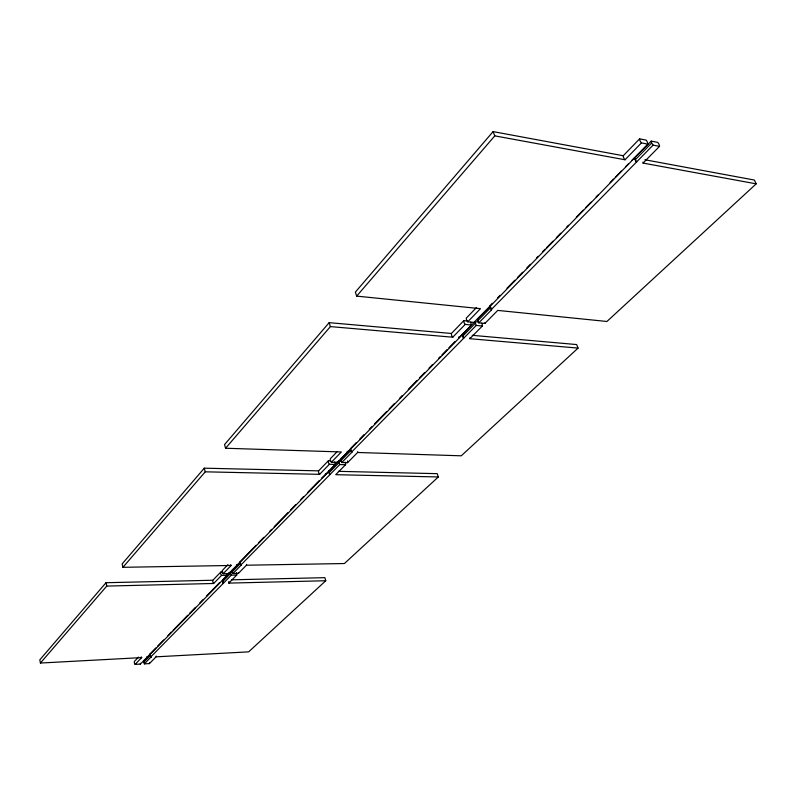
<?xml version="1.0" encoding="UTF-8"?>
<svg xmlns="http://www.w3.org/2000/svg" width="796" height="796" viewBox="0 0 796 796"><rect width="100%" height="100%" fill="white"/><g stroke="black" fill="none" stroke-linecap="round" stroke-linejoin="round"><path stroke-width="1.19" d="M478.535 322.032L474.874 321.684L476.247 325.435L482.366 326.002A4.537 2.816 44.4 0 0 481.67 323.206M336.957 451.879L330.31 458.755A4.04 2.876 44.2 0 0 331.375 462.247L337.205 462.406L347.673 452.168L459.392 337.793L471.391 324.987L470.705 322.161M474.874 321.684L462.406 334.449L463.75 338.171L476.247 325.435M458.914 337.753L458.944 336.887M347.215 452.148L347.295 451.312M341.036 461.143L338.728 461.083L339.793 464.556L345.564 464.715A4.02 2.856 44.5 0 0 345.086 462.088M227.895 564.692L222.293 570.483A3.632 2.846 44.1 0 0 223.129 573.737L228.611 573.627L237.089 565.369L325.872 474.476L335.225 464.436L334.748 461.799M337.205 462.406L337.275 461.58M338.728 461.083L328.937 471.113L329.982 474.565L339.793 464.556M325.425 474.466L325.514 473.64M236.661 565.379L236.77 564.583M228.611 573.627L228.721 572.841M232.641 571.896L230.472 571.936L231.318 575.17L236.74 575.05A3.612 2.816 44.5 0 0 236.402 572.603M138.544 657.108L134.434 661.357A3.293 2.766 44.1 0 0 135.121 664.391L140.265 664.103L147.28 657.307L219.537 583.329L227.009 575.259L227.009 573.627M230.472 571.936L222.572 580.025L223.397 583.239L231.318 575.17M146.882 657.327L147.011 656.581M140.265 664.103L140.394 663.357M222.89 572.085L220.701 572.125L212.85 580.244L106.007 582.712L39.8 659.864L40.427 663.038L141.708 657.605A3.313 2.776 44.1 0 1 141.24 656.879M330.668 460.854L328.34 460.794L318.599 470.864L204.283 468.177L122.146 563.896L122.932 567.309L231.158 565.468A3.662 2.846 44.1 0 1 230.631 564.692M467.541 320.997L463.839 320.639L451.422 333.474L329.156 322.659L224.552 444.556L225.557 448.248L341.365 451.959L331.375 462.247M623.258 155.747L639.606 138.832L646.123 140.106L646.939 141.151L647.954 144.156L641.437 142.892L625.039 159.777A5.174 2.677 44.2 0 1 623.258 155.747L493.092 131.609L355.354 292.122L356.678 296.112L480.486 308.669L467.73 321.813A4.567 2.836 44.2 0 1 466.356 318.042L476.535 307.505M40.427 663.038L106.754 586.085L213.676 583.478L221.547 575.379L227.009 575.259M122.932 567.309L205.239 471.819L319.634 474.336L329.405 464.287L335.225 464.436M225.557 448.248L330.4 326.599L452.765 337.215L465.202 324.41L471.391 324.987M356.678 296.112L494.794 135.867L625.039 159.777M135.121 664.391L141.708 657.605M223.129 573.737L231.158 565.468M149.857 654.093L150.951 657.108L149.857 654.093L155.877 647.924M157.598 646.153L163.628 639.984M167.926 635.576L171.369 632.054M173.09 630.293L187.727 615.298M189.448 613.537L195.468 607.368M199.776 602.96L203.219 599.428M206.661 595.905L219.567 582.682M256.083 545.28L239.705 562.056L240.989 565.299L240.123 562.046L232.064 570.304L232.392 572.762L232.91 573.538L238.342 573.428L246.442 565.21A3.642 2.826 44.5 0 0 246.551 564.424M258.67 542.623L263.844 537.33M269.874 531.151L271.595 529.38M274.182 526.733L287.973 512.604M290.56 509.957L295.734 504.654M300.908 499.361L303.495 496.704M307.803 492.296L319.007 480.814M321.594 478.167L328.937 471.113M350.658 449.631L351.822 452.297L350.28 448.785L356.339 442.576M359.802 439.034L364.13 434.596M369.324 429.273L371.921 426.616M374.518 423.96L386.637 411.542M389.224 408.885L394.418 403.562M399.612 398.249L402.209 395.582M408.268 389.383L416.925 380.508M419.522 377.851L424.716 372.528M429.044 368.1L432.507 364.558M438.566 358.349L440.297 356.578M442.029 354.797L447.223 349.484M448.954 347.703L455.014 341.504M458.466 337.952L462.406 334.449M492.296 303.306L489.699 305.962L491.59 309.793L478.774 322.858L477.391 319.106L490.177 306.012L491.59 309.793M497.49 297.983L500.097 295.316M507.022 288.222L514.813 280.232M517.42 277.575L522.614 272.252M526.942 267.814L530.405 264.262M536.474 258.053L538.205 256.282M542.534 251.844L545.131 249.178M546.862 247.407L552.931 241.198M556.394 237.646L560.722 233.208M566.782 226.999L568.513 225.228M576.314 217.238L583.239 210.144M585.836 207.487L591.04 202.154M596.234 196.831L597.965 195.06M610.094 182.642L613.557 179.09M615.288 177.319L621.348 171.11M625.676 166.672L628.283 164.006M631.745 160.464L651.237 141.101L657.665 142.365A5.204 2.627 44.4 0 1 659.506 146.384L643.049 163.081L756.2 183.846L754.359 180.045L644.899 159.757M647.954 144.156L487.182 309.345L473.909 322.4L467.73 321.813M149.419 654.919L143.628 660.859L144.315 663.874L149.419 663.585L156.086 656.829A3.303 2.756 44.5 0 0 156.215 656.083M349.892 449.65L340.718 459.053L341.782 462.536L347.553 462.695L357.623 452.486A4.06 2.856 44.5 0 0 357.693 451.65M143.579 662.381L150.205 655.606M222.562 581.637L230.472 573.558M232.064 571.926L240.133 563.677M329.017 472.824L338.817 462.804M340.797 460.785L350.827 450.536M462.605 336.27L475.083 323.514M477.61 320.937L490.406 307.853M659.506 146.384L653.068 145.141L636.631 161.906L635.238 159.807L651.655 143.021L651.237 141.101M150.553 657.128L223.397 583.239M240.561 565.309L329.982 474.565M351.374 452.287L463.75 338.171M491.112 309.743L636.631 161.906M144.315 663.874L150.951 657.108M232.91 573.538L240.989 565.299M341.782 462.536L351.822 452.297M228.8 581.488A3.572 2.816 44.5 0 1 228.8 583.11L236.74 575.05M345.564 464.715L335.723 474.695L438.327 476.953L437.223 473.66L338.38 471.332M472.177 335.315L576.662 344.559L578.065 348.101L469.839 338.698L482.366 326.002M478.774 322.858L484.893 323.435L497.739 310.41L606.94 321.475L756.2 183.846M231.696 579.816L324.877 577.667L325.773 580.742L248.641 651.864L156.086 656.829M438.327 476.953L344.419 563.538L246.442 565.21M578.065 348.101L461.262 455.81L357.623 452.486M228.8 583.11L325.773 580.742M222.572 580.025L222.98 583.249M653.068 145.141L651.655 143.021M634.342 157.797L636.133 161.807M493.092 131.609L494.794 135.867M461.929 334.41L463.282 338.131M635.238 159.807L634.84 157.887M329.156 322.659L330.4 326.599M328.489 471.103L329.534 474.555M204.283 468.177L205.239 471.819M106.007 582.712L106.754 586.085M238.452 572.642A3.612 2.816 44.5 0 1 238.342 573.428M319.634 474.336A4 2.876 44.2 0 1 318.599 470.864M329.405 464.287A4.04 2.876 44.2 0 1 328.34 460.794M641.437 142.892A5.234 2.657 44.2 0 1 639.606 138.832M484.913 322.569A4.547 2.816 44.4 0 1 484.893 323.435M149.549 662.839A3.274 2.746 44.5 0 1 149.419 663.585M642.979 162.185A5.144 2.647 44.4 0 1 643.049 163.081M347.464 460.964A4.03 2.856 44.5 0 1 347.553 462.695M469.859 337.832A4.487 2.816 44.4 0 1 469.839 338.698M465.202 324.41A4.557 2.846 44.2 0 1 463.839 320.639M452.765 337.215A4.507 2.846 44.2 0 1 451.422 333.474M213.676 583.478A3.592 2.836 44.1 0 1 212.85 580.244M221.547 575.379A3.622 2.846 44.1 0 1 220.701 572.125"/></g></svg>
